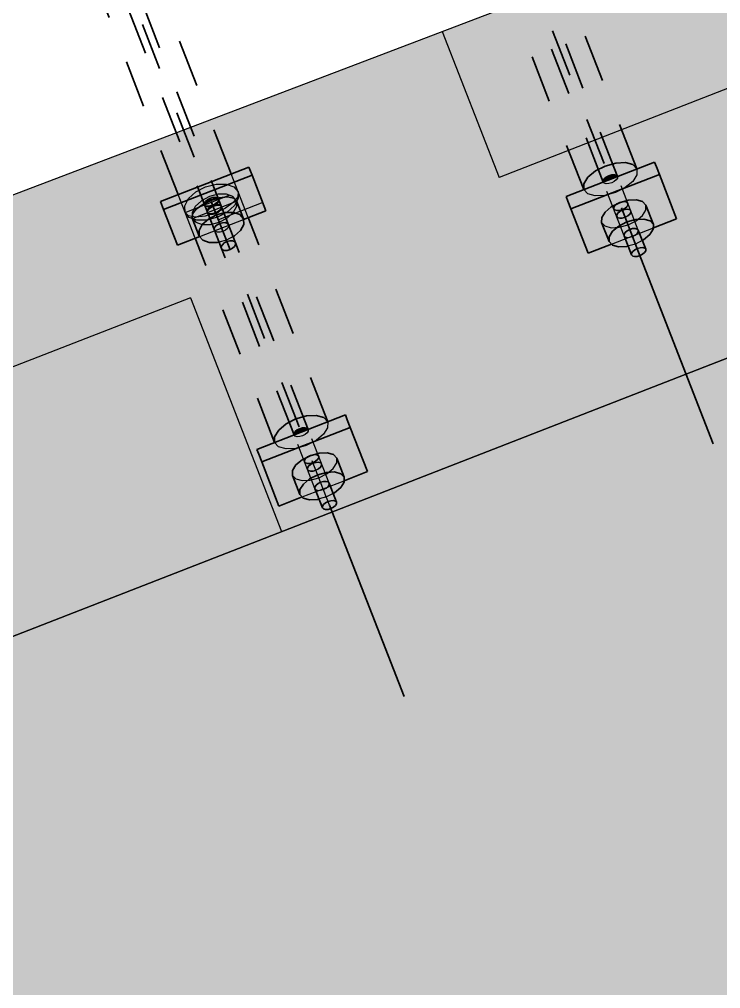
# Model space of a CAD drawing. Header units: metres. Extents: x 2688466 to 2688595, y 1221626 to 1221756.
# Drawn here: x 2688550.056 to 2688551.533, y 1221697.245 to 1221699.286 of the extents above; entities that cross this region are included whole.
import ezdxf

# ---------------------------------------------------------------- set-up
doc = ezdxf.new("R2010")
doc.units = ezdxf.units.M
doc.linetypes.add('AUSGEZOGEN', pattern=[0])
doc.linetypes.add('VERDECKT2_S2', pattern=[0.15, 0.1, -0.05])
for name, color, linetype, lineweight in [('Beton Ansicht', 7, 'AUSGEZOGEN', 35), ('Schnittbeschriftung', 7, 'AUSGEZOGEN', 50), ('Standard', 7, 'AUSGEZOGEN', 13)]:
    doc.layers.add(name, color=color, linetype=linetype, lineweight=lineweight)

msp = doc.modelspace()

# ---------------------------------------------------------------- hatches: boundary and pattern name
at = {"layer": 'Beton Ansicht', "linetype": 'AUSGEZOGEN', "lineweight": 13, "transparency": 33554687}
for color, points in [(6, [(2688551.3981, 1221698.9755), (2688551.3942, 1221698.9854), (2688551.2078, 1221698.9128), (2688551.2117, 1221698.9029)]), (6, [(2688550.3534, 1221698.9022), (2688550.3601, 1221698.8851), (2688550.5464, 1221698.9577), (2688550.5398, 1221698.9748)]), (6, [(2688550.3601, 1221698.8851), (2688550.3892, 1221698.8102), (2688550.4362, 1221698.8285), (2688550.4354, 1221698.8295), (2688550.4207, 1221698.8673), (2688550.4214, 1221698.876), (2688550.4291, 1221698.8861), (2688550.4426, 1221698.8962), (2688550.4598, 1221698.9046), (2688550.4782, 1221698.9101), (2688550.4949, 1221698.9118), (2688550.5075, 1221698.9095), (2688550.5138, 1221698.9036), (2688550.5286, 1221698.8658), (2688550.5286, 1221698.8645), (2688550.5756, 1221698.8828), (2688550.5464, 1221698.9577)]), (6, [(2688551.2117, 1221698.9029), (2688551.218, 1221698.8867), (2688551.4043, 1221698.9593), (2688551.3981, 1221698.9755)]), (6, [(2688551.218, 1221698.8867), (2688551.2543, 1221698.7936), (2688551.3033, 1221698.8127), (2688551.2984, 1221698.818), (2688551.2827, 1221698.8583), (2688551.2828, 1221698.8686), (2688551.2899, 1221698.8801), (2688551.3031, 1221698.891), (2688551.3202, 1221698.8997), (2688551.3387, 1221698.9049), (2688551.3558, 1221698.9057), (2688551.3689, 1221698.9021), (2688551.3759, 1221698.8946), (2688551.3916, 1221698.8542), (2688551.3916, 1221698.847), (2688551.4406, 1221698.8661), (2688551.4043, 1221698.9593)]), (5, [(2688551.304, 1221698.9582), (2688551.2981, 1221698.9565), (2688551.301, 1221698.9491), (2688551.3067, 1221698.9513)]), (5, [(2688551.3095, 1221698.9585), (2688551.304, 1221698.9582), (2688551.3067, 1221698.9513), (2688551.3116, 1221698.9532)]), (5, [(2688551.3137, 1221698.9573), (2688551.3095, 1221698.9585), (2688551.3116, 1221698.9532), (2688551.3148, 1221698.9545)]), (5, [(2688551.2884, 1221698.9503), (2688551.2861, 1221698.9466), (2688551.2872, 1221698.9437), (2688551.2905, 1221698.945)]), (5, [(2688551.2861, 1221698.9466), (2688551.2861, 1221698.9433), (2688551.2872, 1221698.9437)]), (5, [(2688551.2926, 1221698.9538), (2688551.2884, 1221698.9503), (2688551.2905, 1221698.945), (2688551.2953, 1221698.9469)]), (5, [(2688551.2981, 1221698.9565), (2688551.2926, 1221698.9538), (2688551.2953, 1221698.9469), (2688551.301, 1221698.9491)]), (5, [(2688551.3159, 1221698.9549), (2688551.3137, 1221698.9573), (2688551.3148, 1221698.9545)]), (5, [(2688550.4546, 1221698.8654), (2688550.4716, 1221698.8743), (2688550.4598, 1221698.9046), (2688550.4426, 1221698.8962)]), (5, [(2688550.4716, 1221698.8743), (2688550.4902, 1221698.8792), (2688550.4782, 1221698.9101), (2688550.4598, 1221698.9046)]), (5, [(2688550.4902, 1221698.8792), (2688550.5076, 1221698.8793), (2688550.4949, 1221698.9118), (2688550.4782, 1221698.9101)]), (5, [(2688550.5076, 1221698.8793), (2688550.5211, 1221698.8746), (2688550.5075, 1221698.9095), (2688550.4949, 1221698.9118)]), (5, [(2688550.5211, 1221698.8746), (2688550.5286, 1221698.8658), (2688550.5138, 1221698.9036), (2688550.5075, 1221698.9095)]), (5, [(2688551.3188, 1221698.8507), (2688551.3359, 1221698.8594), (2688551.3202, 1221698.8997), (2688551.3031, 1221698.891)]), (5, [(2688551.3359, 1221698.8594), (2688551.3545, 1221698.8646), (2688551.3387, 1221698.9049), (2688551.3202, 1221698.8997)]), (5, [(2688551.3545, 1221698.8646), (2688551.3715, 1221698.8654), (2688551.3558, 1221698.9057), (2688551.3387, 1221698.9049)]), (5, [(2688551.3715, 1221698.8654), (2688551.3846, 1221698.8618), (2688551.3689, 1221698.9021), (2688551.3558, 1221698.9057)]), (5, [(2688551.3846, 1221698.8618), (2688551.3916, 1221698.8542), (2688551.3759, 1221698.8946), (2688551.3689, 1221698.9021)]), (5, [(2688550.4354, 1221698.8295), (2688550.435, 1221698.8411), (2688550.4214, 1221698.876), (2688550.4207, 1221698.8673)]), (5, [(2688550.435, 1221698.8411), (2688550.4417, 1221698.8537), (2688550.4291, 1221698.8861), (2688550.4214, 1221698.876)]), (5, [(2688550.4417, 1221698.8537), (2688550.4546, 1221698.8654), (2688550.4426, 1221698.8962), (2688550.4291, 1221698.8861)]), (5, [(2688550.5094, 1221698.8299), (2688550.5223, 1221698.8415), (2688550.529, 1221698.8541), (2688550.5286, 1221698.8658), (2688550.5211, 1221698.8746), (2688550.5076, 1221698.8793), (2688550.4902, 1221698.8792), (2688550.4716, 1221698.8743), (2688550.4546, 1221698.8654), (2688550.4417, 1221698.8537), (2688550.435, 1221698.8411), (2688550.4354, 1221698.8295), (2688550.4429, 1221698.8206), (2688550.4564, 1221698.8159), (2688550.4738, 1221698.816), (2688550.4768, 1221698.8168), (2688550.4671, 1221698.8418), (2688550.467, 1221698.8455), (2688550.4691, 1221698.8496), (2688550.4732, 1221698.8533), (2688550.4787, 1221698.8562), (2688550.4846, 1221698.8577), (2688550.4902, 1221698.8578), (2688550.4945, 1221698.8562), (2688550.4969, 1221698.8534), (2688550.5067, 1221698.8284)]), (5, [(2688551.2985, 1221698.8282), (2688551.3057, 1221698.8397), (2688551.2899, 1221698.8801), (2688551.2828, 1221698.8686)]), (5, [(2688551.3057, 1221698.8397), (2688551.3188, 1221698.8507), (2688551.3031, 1221698.891), (2688551.2899, 1221698.8801)]), (5, [(2688550.4881, 1221698.8151), (2688550.4935, 1221698.818), (2688550.4787, 1221698.8562), (2688550.4732, 1221698.8533)]), (5, [(2688550.4935, 1221698.818), (2688550.4995, 1221698.8196), (2688550.4846, 1221698.8577), (2688550.4787, 1221698.8562)]), (5, [(2688550.4995, 1221698.8196), (2688550.5051, 1221698.8196), (2688550.4902, 1221698.8578), (2688550.4846, 1221698.8577)]), (5, [(2688550.5051, 1221698.8196), (2688550.5094, 1221698.8181), (2688550.4945, 1221698.8562), (2688550.4902, 1221698.8578)]), (5, [(2688550.5094, 1221698.8181), (2688550.5118, 1221698.8153), (2688550.4969, 1221698.8534), (2688550.4945, 1221698.8562)]), (5, [(2688551.2984, 1221698.818), (2688551.2985, 1221698.8282), (2688551.2828, 1221698.8686), (2688551.2827, 1221698.8583)]), (5, [(2688551.3712, 1221698.8215), (2688551.3844, 1221698.8325), (2688551.3915, 1221698.8439), (2688551.3916, 1221698.8542), (2688551.3846, 1221698.8618), (2688551.3715, 1221698.8654), (2688551.3545, 1221698.8646), (2688551.3359, 1221698.8594), (2688551.3188, 1221698.8507), (2688551.3057, 1221698.8397), (2688551.2985, 1221698.8282), (2688551.2984, 1221698.818), (2688551.3054, 1221698.8104), (2688551.3185, 1221698.8068), (2688551.3356, 1221698.8076), (2688551.3386, 1221698.8085), (2688551.3301, 1221698.8303), (2688551.3301, 1221698.8336), (2688551.3324, 1221698.8373), (2688551.3366, 1221698.8408), (2688551.3421, 1221698.8436), (2688551.348, 1221698.8452), (2688551.3535, 1221698.8455), (2688551.3577, 1221698.8443), (2688551.3599, 1221698.8419), (2688551.3684, 1221698.8201)]), (5, [(2688550.4818, 1221698.8074), (2688550.484, 1221698.8114), (2688550.4691, 1221698.8496), (2688550.467, 1221698.8455)]), (5, [(2688550.482, 1221698.8036), (2688550.4818, 1221698.8074), (2688550.467, 1221698.8455), (2688550.4671, 1221698.8418)]), (5, [(2688550.484, 1221698.8114), (2688550.4881, 1221698.8151), (2688550.4732, 1221698.8533), (2688550.4691, 1221698.8496)]), (5, [(2688551.3458, 1221698.7932), (2688551.3481, 1221698.7969), (2688551.3324, 1221698.8373), (2688551.3301, 1221698.8336)]), (5, [(2688551.3481, 1221698.7969), (2688551.3523, 1221698.8004), (2688551.3366, 1221698.8408), (2688551.3324, 1221698.8373)]), (5, [(2688551.3523, 1221698.8004), (2688551.3578, 1221698.8032), (2688551.3421, 1221698.8436), (2688551.3366, 1221698.8408)]), (5, [(2688551.3578, 1221698.8032), (2688551.3638, 1221698.8049), (2688551.348, 1221698.8452), (2688551.3421, 1221698.8436)]), (5, [(2688551.3638, 1221698.8049), (2688551.3692, 1221698.8051), (2688551.3535, 1221698.8455), (2688551.348, 1221698.8452)]), (5, [(2688551.3692, 1221698.8051), (2688551.3734, 1221698.804), (2688551.3577, 1221698.8443), (2688551.3535, 1221698.8455)]), (5, [(2688551.3734, 1221698.804), (2688551.3756, 1221698.8016), (2688551.3599, 1221698.8419), (2688551.3577, 1221698.8443)]), (5, [(2688550.5098, 1221698.8075), (2688550.5119, 1221698.8115), (2688550.5118, 1221698.8153), (2688550.5094, 1221698.8181), (2688550.5051, 1221698.8196), (2688550.4995, 1221698.8196), (2688550.4935, 1221698.818), (2688550.4881, 1221698.8151), (2688550.484, 1221698.8114), (2688550.4818, 1221698.8074), (2688550.482, 1221698.8036), (2688550.4844, 1221698.8008), (2688550.4887, 1221698.7993), (2688550.4942, 1221698.7993), (2688550.5002, 1221698.8009), (2688550.5056, 1221698.8038)]), (5, [(2688551.3458, 1221698.7899), (2688551.3458, 1221698.7932), (2688551.3301, 1221698.8336), (2688551.3301, 1221698.8303)]), (5, [(2688551.3733, 1221698.7946), (2688551.3756, 1221698.7983), (2688551.3756, 1221698.8016), (2688551.3734, 1221698.804), (2688551.3692, 1221698.8051), (2688551.3638, 1221698.8049), (2688551.3578, 1221698.8032), (2688551.3523, 1221698.8004), (2688551.3481, 1221698.7969), (2688551.3458, 1221698.7932), (2688551.3458, 1221698.7899), (2688551.3481, 1221698.7875), (2688551.3522, 1221698.7864), (2688551.3577, 1221698.7866), (2688551.3636, 1221698.7883), (2688551.3691, 1221698.7911)]), (6, [(2688550.7469, 1221698.4429), (2688550.7431, 1221698.4528), (2688550.5567, 1221698.3802), (2688550.5606, 1221698.3703)]), (6, [(2688550.5606, 1221698.3703), (2688550.5669, 1221698.3541), (2688550.7532, 1221698.4267), (2688550.7469, 1221698.4429)]), (6, [(2688550.5669, 1221698.3541), (2688550.6032, 1221698.261), (2688550.6522, 1221698.2801), (2688550.6473, 1221698.2854), (2688550.6316, 1221698.3257), (2688550.6317, 1221698.336), (2688550.6388, 1221698.3475), (2688550.652, 1221698.3584), (2688550.6691, 1221698.3671), (2688550.6876, 1221698.3723), (2688550.7047, 1221698.3731), (2688550.7178, 1221698.3695), (2688550.7248, 1221698.362), (2688550.7405, 1221698.3216), (2688550.7404, 1221698.3144), (2688550.7895, 1221698.3335), (2688550.7532, 1221698.4267)]), (5, [(2688550.6373, 1221698.4177), (2688550.635, 1221698.414), (2688550.6361, 1221698.4111), (2688550.6394, 1221698.4124)]), (5, [(2688550.635, 1221698.414), (2688550.635, 1221698.4107), (2688550.6361, 1221698.4111)]), (5, [(2688550.6415, 1221698.4212), (2688550.6373, 1221698.4177), (2688550.6394, 1221698.4124), (2688550.6442, 1221698.4143)]), (5, [(2688550.647, 1221698.4239), (2688550.6415, 1221698.4212), (2688550.6442, 1221698.4143), (2688550.6499, 1221698.4165)]), (5, [(2688550.6529, 1221698.4256), (2688550.647, 1221698.4239), (2688550.6499, 1221698.4165), (2688550.6556, 1221698.4187)]), (5, [(2688550.6584, 1221698.4259), (2688550.6529, 1221698.4256), (2688550.6556, 1221698.4187), (2688550.6604, 1221698.4206)]), (5, [(2688550.6626, 1221698.4247), (2688550.6584, 1221698.4259), (2688550.6604, 1221698.4206), (2688550.6637, 1221698.4219)]), (5, [(2688550.6648, 1221698.4223), (2688550.6626, 1221698.4247), (2688550.6637, 1221698.4219)]), (5, [(2688550.6677, 1221698.3181), (2688550.6848, 1221698.3268), (2688550.6691, 1221698.3671), (2688550.652, 1221698.3584)]), (5, [(2688550.6848, 1221698.3268), (2688550.7034, 1221698.332), (2688550.6876, 1221698.3723), (2688550.6691, 1221698.3671)]), (5, [(2688550.7034, 1221698.332), (2688550.7204, 1221698.3328), (2688550.7047, 1221698.3731), (2688550.6876, 1221698.3723)]), (5, [(2688550.7204, 1221698.3328), (2688550.7335, 1221698.3292), (2688550.7178, 1221698.3695), (2688550.7047, 1221698.3731)]), (5, [(2688550.7335, 1221698.3292), (2688550.7405, 1221698.3216), (2688550.7248, 1221698.362), (2688550.7178, 1221698.3695)]), (5, [(2688550.6474, 1221698.2956), (2688550.6546, 1221698.3071), (2688550.6388, 1221698.3475), (2688550.6317, 1221698.336)]), (5, [(2688550.6546, 1221698.3071), (2688550.6677, 1221698.3181), (2688550.652, 1221698.3584), (2688550.6388, 1221698.3475)]), (5, [(2688550.6473, 1221698.2854), (2688550.6474, 1221698.2956), (2688550.6317, 1221698.336), (2688550.6316, 1221698.3257)]), (5, [(2688550.7201, 1221698.2889), (2688550.7333, 1221698.2999), (2688550.7404, 1221698.3113), (2688550.7405, 1221698.3216), (2688550.7335, 1221698.3292), (2688550.7204, 1221698.3328), (2688550.7034, 1221698.332), (2688550.6848, 1221698.3268), (2688550.6677, 1221698.3181), (2688550.6546, 1221698.3071), (2688550.6474, 1221698.2956), (2688550.6473, 1221698.2854), (2688550.6543, 1221698.2778), (2688550.6674, 1221698.2742), (2688550.6845, 1221698.275), (2688550.6875, 1221698.2759), (2688550.679, 1221698.2977), (2688550.679, 1221698.301), (2688550.6813, 1221698.3047), (2688550.6855, 1221698.3082), (2688550.691, 1221698.311), (2688550.6969, 1221698.3126), (2688550.7024, 1221698.3129), (2688550.7066, 1221698.3117), (2688550.7088, 1221698.3093), (2688550.7173, 1221698.2875)]), (5, [(2688550.6947, 1221698.2606), (2688550.697, 1221698.2643), (2688550.6813, 1221698.3047), (2688550.679, 1221698.301)]), (5, [(2688550.697, 1221698.2643), (2688550.7012, 1221698.2678), (2688550.6855, 1221698.3082), (2688550.6813, 1221698.3047)]), (5, [(2688550.7012, 1221698.2678), (2688550.7067, 1221698.2706), (2688550.691, 1221698.311), (2688550.6855, 1221698.3082)]), (5, [(2688550.7067, 1221698.2706), (2688550.7126, 1221698.2723), (2688550.6969, 1221698.3126), (2688550.691, 1221698.311)]), (5, [(2688550.7126, 1221698.2723), (2688550.7181, 1221698.2725), (2688550.7024, 1221698.3129), (2688550.6969, 1221698.3126)]), (5, [(2688550.7181, 1221698.2725), (2688550.7223, 1221698.2714), (2688550.7066, 1221698.3117), (2688550.7024, 1221698.3129)]), (5, [(2688550.7223, 1221698.2714), (2688550.7245, 1221698.269), (2688550.7088, 1221698.3093), (2688550.7066, 1221698.3117)]), (5, [(2688550.6947, 1221698.2573), (2688550.6947, 1221698.2606), (2688550.679, 1221698.301), (2688550.679, 1221698.2977)]), (5, [(2688550.7222, 1221698.262), (2688550.7245, 1221698.2657), (2688550.7245, 1221698.269), (2688550.7223, 1221698.2714), (2688550.7181, 1221698.2725), (2688550.7126, 1221698.2723), (2688550.7067, 1221698.2706), (2688550.7012, 1221698.2678), (2688550.697, 1221698.2643), (2688550.6947, 1221698.2606), (2688550.6947, 1221698.2573), (2688550.697, 1221698.2549), (2688550.7011, 1221698.2538), (2688550.7066, 1221698.254), (2688550.7125, 1221698.2557), (2688550.718, 1221698.2585)])]:
    msp.add_hatch(color=color, dxfattribs=at).paths.add_polyline_path(points)
at = {"layer": 'Standard', "linetype": 'AUSGEZOGEN', "lineweight": 13, "transparency": 33554559}
h = msp.add_hatch(color=7, dxfattribs=at)
h.set_gradient(color1=(140, 255, 140), color2=(140, 255, 140), one_color=1)
h.paths.add_polyline_path([(2688556.6801, 1221701.5129), (2688556.0548, 1221701.2597), (2688551.9919, 1221699.6639), (2688551.4983, 1221699.4705), (2688548.6365, 1221698.3814), (2688546.3199, 1221697.5047), (2688546.049, 1221697.4036), (2688543.6358, 1221696.4948), (2688543.975, 1221695.6237), (2688560.9653, 1221702.2407), (2688560.639, 1221703.0785)], flags=0)
at = {"layer": 'Standard', "linetype": 'AUSGEZOGEN', "lineweight": 25, "transparency": 33554687}
h = msp.add_hatch(dxfattribs=at)
h.set_pattern_fill('MUSTER', scale=0.6975, angle=201.28, style=0, pattern_type=2)
h.set_pattern_definition([(201.28, (2688527.2504, 1221729.3488), (-0.396802, -0.903084), [0.6975, -0.6975]), (291.28, (2688527.2504, 1221729.3488), (0.903084, -0.396802), [0.6975, -0.6975])])
h.paths.add_polyline_path([(2688556.0548, 1221701.2597), (2688551.9919, 1221699.6639), (2688551.4983, 1221699.4705), (2688548.6365, 1221698.3814), (2688546.3199, 1221697.5047), (2688546.049, 1221697.4036), (2688543.6358, 1221696.4948), (2688543.975, 1221695.6237), (2688560.9653, 1221702.2407), (2688560.639, 1221703.0785), (2688556.6801, 1221701.5129)], flags=0)
at = {"layer": 'Standard', "linetype": 'AUSGEZOGEN', "lineweight": 13, "transparency": 33554559}
h = msp.add_hatch(color=7, dxfattribs=at)
h.set_gradient(color1=(199, 199, 199), color2=(199, 199, 199), one_color=1)
h.paths.add_polyline_path([(2688555.2868, 1221693.8585), (2688555.5198, 1221693.9492), (2688554.4129, 1221696.7913), (2688561.9452, 1221699.7248), (2688560.9653, 1221702.2407), (2688546.1183, 1221696.4584), (2688547.4735, 1221692.9785), (2688548.6987, 1221693.1392), (2688548.7606, 1221692.9802), (2688554.7243, 1221695.3028)], flags=0)

# ---------------------------------------------------------------- linework, layer by layer
at = {"layer": 'Beton Ansicht', "linetype": 'VERDECKT2_S2', "lineweight": 35, "transparency": 33554687}
for p, q in [((2688551.3607, 1221698.7957), (2688549.4044, 1221703.819)), ((2688551.3159, 1221698.9549), (2688549.4302, 1221703.7968)), ((2688551.3569, 1221698.9709), (2688549.4712, 1221703.8128)), ((2688551.2861, 1221698.9433), (2688549.4004, 1221703.7852)), ((2688551.2451, 1221698.9273), (2688549.3594, 1221703.7692)), ((2688550.4969, 1221698.8094), (2688548.6651, 1221703.513)), ((2688550.5025, 1221698.9603), (2688548.7335, 1221703.5027)), ((2688550.4671, 1221698.8418), (2688548.6626, 1221703.4751)), ((2688550.4969, 1221698.8534), (2688548.6925, 1221703.4867)), ((2688550.3907, 1221698.9167), (2688548.6216, 1221703.4591)), ((2688550.7058, 1221698.4383), (2688550.5383, 1221698.8683)), ((2688550.594, 1221698.3947), (2688550.4265, 1221698.8248)), ((2688550.6648, 1221698.4223), (2688550.5118, 1221698.8153)), ((2688550.635, 1221698.4107), (2688550.482, 1221698.8036)), ((2688550.6455, 1221698.4278), (2688550.4969, 1221698.8094))]:
    msp.add_line(p, q, dxfattribs=at)
at = {"layer": 'Beton Ansicht', "linetype": 'AUSGEZOGEN', "lineweight": 35, "transparency": 33554687}
for p, q in [((2688551.2078, 1221698.9128), (2688551.3942, 1221698.9854)), ((2688551.2901, 1221698.977), (2688551.3123, 1221698.9833)), ((2688551.3123, 1221698.9833), (2688551.3328, 1221698.9843)), ((2688551.3328, 1221698.9843), (2688551.3485, 1221698.9799)), ((2688551.3485, 1221698.9799), (2688551.3569, 1221698.9709)), ((2688551.3981, 1221698.9755), (2688551.3942, 1221698.9854)), ((2688550.3534, 1221698.9022), (2688550.5398, 1221698.9748)), ((2688550.5464, 1221698.9577), (2688550.3601, 1221698.8851)), ((2688550.5398, 1221698.9748), (2688550.5464, 1221698.9577)), ((2688550.5756, 1221698.8828), (2688550.5464, 1221698.9577)), ((2688551.4043, 1221698.9593), (2688551.218, 1221698.8867)), ((2688551.2538, 1221698.9535), (2688551.2696, 1221698.9666)), ((2688551.2696, 1221698.9666), (2688551.2901, 1221698.977)), ((2688551.2981, 1221698.9565), (2688551.304, 1221698.9582)), ((2688551.304, 1221698.9582), (2688551.3095, 1221698.9585)), ((2688551.3095, 1221698.9585), (2688551.3137, 1221698.9573)), ((2688551.3981, 1221698.9755), (2688551.4043, 1221698.9593)), ((2688551.4406, 1221698.8661), (2688551.4043, 1221698.9593)), ((2688551.2451, 1221698.9273), (2688551.2452, 1221698.9397)), ((2688551.2452, 1221698.9397), (2688551.2538, 1221698.9535)), ((2688551.2861, 1221698.9466), (2688551.2884, 1221698.9503)), ((2688551.2861, 1221698.9433), (2688551.2861, 1221698.9466)), ((2688551.2884, 1221698.9503), (2688551.2926, 1221698.9538)), ((2688551.2926, 1221698.9538), (2688551.2981, 1221698.9565)), ((2688551.3137, 1221698.9573), (2688551.3159, 1221698.9549)), ((2688550.3534, 1221698.9022), (2688550.3601, 1221698.8851)), ((2688550.4598, 1221698.9046), (2688550.4426, 1221698.8962)), ((2688550.4782, 1221698.9101), (2688550.4598, 1221698.9046)), ((2688550.4949, 1221698.9118), (2688550.4782, 1221698.9101)), ((2688550.5075, 1221698.9095), (2688550.4949, 1221698.9118)), ((2688550.5138, 1221698.9036), (2688550.5075, 1221698.9095)), ((2688550.5138, 1221698.9036), (2688550.5286, 1221698.8658)), ((2688551.2078, 1221698.9128), (2688551.2117, 1221698.9029)), ((2688551.2117, 1221698.9029), (2688551.218, 1221698.8867)), ((2688551.3202, 1221698.8997), (2688551.3031, 1221698.891)), ((2688551.3387, 1221698.9049), (2688551.3202, 1221698.8997)), ((2688551.3558, 1221698.9057), (2688551.3387, 1221698.9049)), ((2688551.3689, 1221698.9021), (2688551.3558, 1221698.9057)), ((2688551.3759, 1221698.8946), (2688551.3689, 1221698.9021)), ((2688550.3601, 1221698.8851), (2688550.3892, 1221698.8102)), ((2688550.4214, 1221698.876), (2688550.4207, 1221698.8673)), ((2688550.4291, 1221698.8861), (2688550.4214, 1221698.876)), ((2688550.4426, 1221698.8962), (2688550.4291, 1221698.8861)), ((2688550.4716, 1221698.8743), (2688550.4902, 1221698.8792)), ((2688550.4902, 1221698.8792), (2688550.5076, 1221698.8793)), ((2688550.5076, 1221698.8793), (2688550.5211, 1221698.8746)), ((2688550.5286, 1221698.8645), (2688550.5756, 1221698.8828)), ((2688551.218, 1221698.8867), (2688551.2543, 1221698.7936)), ((2688551.2899, 1221698.8801), (2688551.2828, 1221698.8686)), ((2688551.3031, 1221698.891), (2688551.2899, 1221698.8801)), ((2688551.3759, 1221698.8946), (2688551.3916, 1221698.8542)), ((2688550.4207, 1221698.8673), (2688550.4354, 1221698.8295)), ((2688550.4417, 1221698.8537), (2688550.4546, 1221698.8654)), ((2688550.4546, 1221698.8654), (2688550.4716, 1221698.8743)), ((2688550.4732, 1221698.8533), (2688550.4787, 1221698.8562)), ((2688550.4787, 1221698.8562), (2688550.4846, 1221698.8577)), ((2688550.4846, 1221698.8577), (2688550.4902, 1221698.8578)), ((2688550.4902, 1221698.8578), (2688550.4945, 1221698.8562)), ((2688550.4945, 1221698.8562), (2688550.4969, 1221698.8534)), ((2688550.5211, 1221698.8746), (2688550.5286, 1221698.8658)), ((2688550.5286, 1221698.8658), (2688550.529, 1221698.8541)), ((2688551.2828, 1221698.8686), (2688551.2827, 1221698.8583)), ((2688551.2827, 1221698.8583), (2688551.2984, 1221698.818)), ((2688551.3188, 1221698.8507), (2688551.3359, 1221698.8594)), ((2688551.3359, 1221698.8594), (2688551.3545, 1221698.8646)), ((2688551.3545, 1221698.8646), (2688551.3715, 1221698.8654)), ((2688551.3715, 1221698.8654), (2688551.3846, 1221698.8618)), ((2688551.3846, 1221698.8618), (2688551.3916, 1221698.8542)), ((2688551.3916, 1221698.847), (2688551.4406, 1221698.8661)), ((2688550.435, 1221698.8411), (2688550.4417, 1221698.8537)), ((2688550.4354, 1221698.8295), (2688550.435, 1221698.8411)), ((2688550.467, 1221698.8455), (2688550.4691, 1221698.8496)), ((2688550.4671, 1221698.8418), (2688550.467, 1221698.8455)), ((2688550.482, 1221698.8036), (2688550.4671, 1221698.8418)), ((2688550.4691, 1221698.8496), (2688550.4732, 1221698.8533)), ((2688550.5118, 1221698.8153), (2688550.4969, 1221698.8534)), ((2688550.5223, 1221698.8415), (2688550.5094, 1221698.8299)), ((2688550.529, 1221698.8541), (2688550.5223, 1221698.8415)), ((2688551.2985, 1221698.8282), (2688551.3057, 1221698.8397)), ((2688551.3057, 1221698.8397), (2688551.3188, 1221698.8507)), ((2688551.3324, 1221698.8373), (2688551.3301, 1221698.8336)), ((2688551.3366, 1221698.8408), (2688551.3324, 1221698.8373)), ((2688551.3421, 1221698.8436), (2688551.3366, 1221698.8408)), ((2688551.348, 1221698.8452), (2688551.3421, 1221698.8436)), ((2688551.3535, 1221698.8455), (2688551.348, 1221698.8452)), ((2688551.3577, 1221698.8443), (2688551.3535, 1221698.8455)), ((2688551.3599, 1221698.8419), (2688551.3577, 1221698.8443)), ((2688551.3756, 1221698.8016), (2688551.3599, 1221698.8419)), ((2688551.3915, 1221698.8439), (2688551.3844, 1221698.8325)), ((2688551.3916, 1221698.8542), (2688551.3915, 1221698.8439)), ((2688550.3892, 1221698.8102), (2688550.4362, 1221698.8285)), ((2688550.4429, 1221698.8206), (2688550.4354, 1221698.8295)), ((2688550.4564, 1221698.8159), (2688550.4429, 1221698.8206)), ((2688550.4738, 1221698.816), (2688550.4564, 1221698.8159)), ((2688550.4768, 1221698.8168), (2688550.4738, 1221698.816)), ((2688550.484, 1221698.8114), (2688550.4881, 1221698.8151)), ((2688550.4881, 1221698.8151), (2688550.4935, 1221698.818)), ((2688550.4935, 1221698.818), (2688550.4995, 1221698.8196)), ((2688550.4995, 1221698.8196), (2688550.5051, 1221698.8196)), ((2688550.5051, 1221698.8196), (2688550.5094, 1221698.8181)), ((2688550.5094, 1221698.8299), (2688550.5067, 1221698.8284)), ((2688550.5094, 1221698.8181), (2688550.5118, 1221698.8153)), ((2688550.5118, 1221698.8153), (2688550.5119, 1221698.8115)), ((2688551.2984, 1221698.818), (2688551.2985, 1221698.8282)), ((2688551.3054, 1221698.8104), (2688551.2984, 1221698.818)), ((2688551.3301, 1221698.8336), (2688551.3301, 1221698.8303)), ((2688551.3458, 1221698.7899), (2688551.3301, 1221698.8303)), ((2688551.3712, 1221698.8215), (2688551.3684, 1221698.8201)), ((2688551.3844, 1221698.8325), (2688551.3712, 1221698.8215)), ((2688550.4818, 1221698.8074), (2688550.484, 1221698.8114)), ((2688550.482, 1221698.8036), (2688550.4818, 1221698.8074)), ((2688550.4844, 1221698.8008), (2688550.482, 1221698.8036)), ((2688550.4887, 1221698.7993), (2688550.4844, 1221698.8008)), ((2688550.4942, 1221698.7993), (2688550.4887, 1221698.7993)), ((2688550.5002, 1221698.8009), (2688550.4942, 1221698.7993)), ((2688550.5056, 1221698.8038), (2688550.5002, 1221698.8009)), ((2688550.5098, 1221698.8075), (2688550.5056, 1221698.8038)), ((2688550.5119, 1221698.8115), (2688550.5098, 1221698.8075)), ((2688551.2543, 1221698.7936), (2688551.3033, 1221698.8127)), ((2688551.3185, 1221698.8068), (2688551.3054, 1221698.8104)), ((2688551.3356, 1221698.8076), (2688551.3185, 1221698.8068)), ((2688551.3386, 1221698.8085), (2688551.3356, 1221698.8076)), ((2688551.3458, 1221698.7932), (2688551.3481, 1221698.7969)), ((2688551.3481, 1221698.7969), (2688551.3523, 1221698.8004)), ((2688551.3523, 1221698.8004), (2688551.3578, 1221698.8032)), ((2688551.3578, 1221698.8032), (2688551.3638, 1221698.8049)), ((2688551.5179, 1221698.3923), (2688551.3607, 1221698.7957)), ((2688551.3638, 1221698.8049), (2688551.3692, 1221698.8051)), ((2688551.3733, 1221698.7946), (2688551.3691, 1221698.7911)), ((2688551.3692, 1221698.8051), (2688551.3734, 1221698.804)), ((2688551.3756, 1221698.7983), (2688551.3733, 1221698.7946)), ((2688551.3734, 1221698.804), (2688551.3756, 1221698.8016)), ((2688551.3756, 1221698.8016), (2688551.3756, 1221698.7983)), ((2688551.3458, 1221698.7899), (2688551.3458, 1221698.7932)), ((2688551.3481, 1221698.7875), (2688551.3458, 1221698.7899)), ((2688551.3522, 1221698.7864), (2688551.3481, 1221698.7875)), ((2688551.3577, 1221698.7866), (2688551.3522, 1221698.7864)), ((2688551.3636, 1221698.7883), (2688551.3577, 1221698.7866)), ((2688551.3691, 1221698.7911), (2688551.3636, 1221698.7883)), ((2688550.5567, 1221698.3802), (2688550.7431, 1221698.4528)), ((2688550.639, 1221698.4444), (2688550.6612, 1221698.4507)), ((2688550.6612, 1221698.4507), (2688550.6817, 1221698.4517)), ((2688550.6817, 1221698.4517), (2688550.6974, 1221698.4473)), ((2688550.6974, 1221698.4473), (2688550.7058, 1221698.4383)), ((2688550.7469, 1221698.4429), (2688550.7431, 1221698.4528)), ((2688550.6027, 1221698.4209), (2688550.6185, 1221698.434)), ((2688550.6185, 1221698.434), (2688550.639, 1221698.4444)), ((2688550.7469, 1221698.4429), (2688550.7532, 1221698.4267)), ((2688550.7532, 1221698.4267), (2688550.5669, 1221698.3541)), ((2688550.594, 1221698.3947), (2688550.5941, 1221698.4071)), ((2688550.5941, 1221698.4071), (2688550.6027, 1221698.4209)), ((2688550.635, 1221698.414), (2688550.6373, 1221698.4177)), ((2688550.635, 1221698.4107), (2688550.635, 1221698.414)), ((2688550.6373, 1221698.4177), (2688550.6415, 1221698.4212)), ((2688550.6415, 1221698.4212), (2688550.647, 1221698.4239)), ((2688550.647, 1221698.4239), (2688550.6529, 1221698.4256)), ((2688550.6529, 1221698.4256), (2688550.6584, 1221698.4259)), ((2688550.6584, 1221698.4259), (2688550.6626, 1221698.4247)), ((2688550.6626, 1221698.4247), (2688550.6648, 1221698.4223)), ((2688550.7895, 1221698.3335), (2688550.7532, 1221698.4267)), ((2688550.5567, 1221698.3802), (2688550.5606, 1221698.3703)), ((2688550.5606, 1221698.3703), (2688550.5669, 1221698.3541)), ((2688550.6691, 1221698.3671), (2688550.652, 1221698.3584)), ((2688550.6876, 1221698.3723), (2688550.6691, 1221698.3671)), ((2688550.7047, 1221698.3731), (2688550.6876, 1221698.3723)), ((2688550.7178, 1221698.3695), (2688550.7047, 1221698.3731)), ((2688550.7248, 1221698.362), (2688550.7178, 1221698.3695)), ((2688550.5669, 1221698.3541), (2688550.6032, 1221698.261)), ((2688550.6388, 1221698.3475), (2688550.6317, 1221698.336)), ((2688550.652, 1221698.3584), (2688550.6388, 1221698.3475)), ((2688550.7248, 1221698.362), (2688550.7405, 1221698.3216)), ((2688550.6317, 1221698.336), (2688550.6316, 1221698.3257)), ((2688550.6316, 1221698.3257), (2688550.6473, 1221698.2854)), ((2688550.6677, 1221698.3181), (2688550.6848, 1221698.3268)), ((2688550.6848, 1221698.3268), (2688550.7034, 1221698.332)), ((2688550.7034, 1221698.332), (2688550.7204, 1221698.3328)), ((2688550.7204, 1221698.3328), (2688550.7335, 1221698.3292)), ((2688550.7335, 1221698.3292), (2688550.7405, 1221698.3216)), ((2688550.7404, 1221698.3144), (2688550.7895, 1221698.3335)), ((2688550.6474, 1221698.2956), (2688550.6546, 1221698.3071)), ((2688550.6546, 1221698.3071), (2688550.6677, 1221698.3181)), ((2688550.6813, 1221698.3047), (2688550.679, 1221698.301)), ((2688550.6855, 1221698.3082), (2688550.6813, 1221698.3047)), ((2688550.691, 1221698.311), (2688550.6855, 1221698.3082)), ((2688550.6969, 1221698.3126), (2688550.691, 1221698.311)), ((2688550.7024, 1221698.3129), (2688550.6969, 1221698.3126)), ((2688550.7066, 1221698.3117), (2688550.7024, 1221698.3129)), ((2688550.7088, 1221698.3093), (2688550.7066, 1221698.3117)), ((2688550.7245, 1221698.269), (2688550.7088, 1221698.3093)), ((2688550.7404, 1221698.3113), (2688550.7333, 1221698.2999)), ((2688550.7405, 1221698.3216), (2688550.7404, 1221698.3113)), ((2688550.6473, 1221698.2854), (2688550.6474, 1221698.2956)), ((2688550.6543, 1221698.2778), (2688550.6473, 1221698.2854)), ((2688550.679, 1221698.301), (2688550.679, 1221698.2977)), ((2688550.6947, 1221698.2573), (2688550.679, 1221698.2977)), ((2688550.7201, 1221698.2889), (2688550.7173, 1221698.2875)), ((2688550.7333, 1221698.2999), (2688550.7201, 1221698.2889)), ((2688550.6032, 1221698.261), (2688550.6522, 1221698.2801)), ((2688550.6674, 1221698.2742), (2688550.6543, 1221698.2778)), ((2688550.6845, 1221698.275), (2688550.6674, 1221698.2742)), ((2688550.6875, 1221698.2759), (2688550.6845, 1221698.275)), ((2688550.6947, 1221698.2606), (2688550.697, 1221698.2643)), ((2688550.697, 1221698.2643), (2688550.7012, 1221698.2678)), ((2688550.7012, 1221698.2678), (2688550.7067, 1221698.2706)), ((2688550.7067, 1221698.2706), (2688550.7126, 1221698.2723)), ((2688550.7126, 1221698.2723), (2688550.7181, 1221698.2725)), ((2688550.7181, 1221698.2725), (2688550.7223, 1221698.2714)), ((2688550.7245, 1221698.2657), (2688550.7222, 1221698.262)), ((2688550.7223, 1221698.2714), (2688550.7245, 1221698.269)), ((2688550.7245, 1221698.269), (2688550.7245, 1221698.2657)), ((2688550.6947, 1221698.2573), (2688550.6947, 1221698.2606)), ((2688550.697, 1221698.2549), (2688550.6947, 1221698.2573)), ((2688550.7011, 1221698.2538), (2688550.697, 1221698.2549)), ((2688550.7066, 1221698.254), (2688550.7011, 1221698.2538)), ((2688550.7125, 1221698.2557), (2688550.7066, 1221698.254)), ((2688550.8668, 1221697.8597), (2688550.7096, 1221698.2631)), ((2688550.718, 1221698.2585), (2688550.7125, 1221698.2557)), ((2688550.7222, 1221698.262), (2688550.718, 1221698.2585))]:
    msp.add_line(p, q, dxfattribs=at)
at = {"layer": 'Beton Ansicht', "linetype": 'VERDECKT2_S2', "lineweight": 25, "transparency": 33554687}
for p, q in [((2688550.5171, 1221698.9228), (2688550.5025, 1221698.9603)), ((2688551.3568, 1221698.9585), (2688551.3482, 1221698.9447)), ((2688551.3569, 1221698.9709), (2688551.3568, 1221698.9585)), ((2688550.4487, 1221698.9331), (2688550.4711, 1221698.939)), ((2688550.4711, 1221698.939), (2688550.4919, 1221698.9391)), ((2688550.4919, 1221698.9391), (2688550.5081, 1221698.9334)), ((2688551.2883, 1221698.9409), (2688551.2861, 1221698.9433)), ((2688551.3301, 1221698.8303), (2688551.2861, 1221698.9433)), ((2688551.2925, 1221698.9397), (2688551.2883, 1221698.9409)), ((2688551.298, 1221698.94), (2688551.2925, 1221698.9397)), ((2688551.3039, 1221698.9416), (2688551.298, 1221698.94)), ((2688551.3094, 1221698.9444), (2688551.3039, 1221698.9416)), ((2688551.3136, 1221698.9479), (2688551.3094, 1221698.9444)), ((2688551.3159, 1221698.9516), (2688551.3136, 1221698.9479)), ((2688551.3159, 1221698.9549), (2688551.3159, 1221698.9516)), ((2688551.3599, 1221698.8419), (2688551.3159, 1221698.9549)), ((2688551.3482, 1221698.9447), (2688551.3325, 1221698.9316)), ((2688550.4053, 1221698.8793), (2688550.3907, 1221698.9167)), ((2688550.4053, 1221698.8793), (2688550.5171, 1221698.9228)), ((2688550.4128, 1221698.9083), (2688550.4283, 1221698.9223)), ((2688550.4283, 1221698.9223), (2688550.4487, 1221698.9331)), ((2688550.4754, 1221698.9174), (2688550.4567, 1221698.9125)), ((2688550.4927, 1221698.9175), (2688550.4754, 1221698.9174)), ((2688550.5062, 1221698.9128), (2688550.4927, 1221698.9175)), ((2688550.5081, 1221698.9334), (2688550.5171, 1221698.9228)), ((2688550.5171, 1221698.9228), (2688550.5163, 1221698.9124)), ((2688550.5383, 1221698.8683), (2688550.5171, 1221698.9228)), ((2688550.5171, 1221698.9228), (2688550.5176, 1221698.9089)), ((2688551.2535, 1221698.9183), (2688551.2451, 1221698.9273)), ((2688551.2692, 1221698.9139), (2688551.2535, 1221698.9183)), ((2688551.3119, 1221698.9211), (2688551.2897, 1221698.9149)), ((2688551.3325, 1221698.9316), (2688551.3119, 1221698.9211)), ((2688550.569, 1221698.8999), (2688550.3826, 1221698.8273)), ((2688550.4048, 1221698.8932), (2688550.4128, 1221698.9083)), ((2688550.4213, 1221698.8667), (2688550.5138, 1221698.9027)), ((2688550.4397, 1221698.9035), (2688550.4268, 1221698.8918)), ((2688550.4567, 1221698.9125), (2688550.4397, 1221698.9035)), ((2688550.4461, 1221698.8989), (2688550.4483, 1221698.903)), ((2688550.4463, 1221698.8952), (2688550.4461, 1221698.8989)), ((2688550.4463, 1221698.8952), (2688550.4465, 1221698.898)), ((2688550.4465, 1221698.898), (2688550.449, 1221698.9013)), ((2688550.4483, 1221698.903), (2688550.4524, 1221698.9067)), ((2688550.449, 1221698.9013), (2688550.4533, 1221698.9045)), ((2688550.4524, 1221698.9067), (2688550.4579, 1221698.9096)), ((2688550.4533, 1221698.9045), (2688550.4588, 1221698.9072)), ((2688550.4579, 1221698.9096), (2688550.4638, 1221698.9112)), ((2688550.4588, 1221698.9072), (2688550.4647, 1221698.9089)), ((2688550.4691, 1221698.8976), (2688550.4636, 1221698.8949)), ((2688550.4638, 1221698.9112), (2688550.4694, 1221698.9112)), ((2688550.4647, 1221698.9089), (2688550.4701, 1221698.9095)), ((2688550.4734, 1221698.9008), (2688550.4691, 1221698.8976)), ((2688550.4694, 1221698.9112), (2688550.4737, 1221698.9097)), ((2688550.4741, 1221698.8991), (2688550.47, 1221698.8954)), ((2688550.4701, 1221698.9095), (2688550.4741, 1221698.9087)), ((2688550.4759, 1221698.9041), (2688550.4734, 1221698.9008)), ((2688550.4737, 1221698.9097), (2688550.4761, 1221698.9068)), ((2688550.4741, 1221698.9087), (2688550.4761, 1221698.9068)), ((2688550.4762, 1221698.9031), (2688550.4741, 1221698.8991)), ((2688550.4761, 1221698.9068), (2688550.4759, 1221698.9041)), ((2688550.4761, 1221698.9068), (2688550.4762, 1221698.9031)), ((2688550.507, 1221698.9002), (2688550.4908, 1221698.8882)), ((2688550.5137, 1221698.9039), (2688550.5062, 1221698.9128)), ((2688550.5163, 1221698.9124), (2688550.507, 1221698.9002)), ((2688550.5176, 1221698.9089), (2688550.5096, 1221698.8938)), ((2688550.5142, 1221698.8923), (2688550.5137, 1221698.9039)), ((2688550.5137, 1221698.9039), (2688550.5138, 1221698.9036)), ((2688550.5138, 1221698.9027), (2688550.5138, 1221698.9036)), ((2688551.2897, 1221698.9149), (2688551.2692, 1221698.9139)), ((2688551.3146, 1221698.8973), (2688551.3104, 1221698.8938)), ((2688551.3104, 1221698.8938), (2688551.3146, 1221698.8973)), ((2688551.3201, 1221698.9), (2688551.3146, 1221698.8973)), ((2688551.3146, 1221698.8973), (2688551.3201, 1221698.9)), ((2688551.326, 1221698.9017), (2688551.3201, 1221698.9)), ((2688551.3201, 1221698.9), (2688551.326, 1221698.9017)), ((2688551.3315, 1221698.902), (2688551.326, 1221698.9017)), ((2688551.326, 1221698.9017), (2688551.3315, 1221698.902)), ((2688551.3357, 1221698.9008), (2688551.3315, 1221698.902)), ((2688551.3315, 1221698.902), (2688551.3357, 1221698.9008)), ((2688551.3379, 1221698.8984), (2688551.3357, 1221698.9008)), ((2688551.3357, 1221698.9008), (2688551.3379, 1221698.8984)), ((2688551.3379, 1221698.8951), (2688551.3379, 1221698.8984)), ((2688551.3379, 1221698.8984), (2688551.3379, 1221698.8951)), ((2688550.4053, 1221698.8793), (2688550.4048, 1221698.8932)), ((2688550.4265, 1221698.8248), (2688550.4053, 1221698.8793)), ((2688550.4143, 1221698.8687), (2688550.4053, 1221698.8793)), ((2688550.413, 1221698.8722), (2688550.4053, 1221698.8793)), ((2688550.4268, 1221698.8918), (2688550.4201, 1221698.8792)), ((2688550.4201, 1221698.8792), (2688550.4205, 1221698.8676)), ((2688550.4487, 1221698.8924), (2688550.4463, 1221698.8952)), ((2688550.4483, 1221698.8933), (2688550.4463, 1221698.8952)), ((2688550.4701, 1221698.8781), (2688550.448, 1221698.8715)), ((2688550.4523, 1221698.8926), (2688550.4483, 1221698.8933)), ((2688550.453, 1221698.8909), (2688550.4487, 1221698.8924)), ((2688550.4542, 1221698.8877), (2688550.4521, 1221698.8837)), ((2688550.4521, 1221698.8837), (2688550.4522, 1221698.88)), ((2688550.4522, 1221698.88), (2688550.4546, 1221698.8771)), ((2688550.4577, 1221698.8932), (2688550.4523, 1221698.8926)), ((2688550.4526, 1221698.8824), (2688550.4523, 1221698.8797)), ((2688550.4523, 1221698.8797), (2688550.4544, 1221698.8778)), ((2688550.455, 1221698.8857), (2688550.4526, 1221698.8824)), ((2688550.4586, 1221698.8909), (2688550.453, 1221698.8909)), ((2688550.4584, 1221698.8915), (2688550.4542, 1221698.8877)), ((2688550.4544, 1221698.8778), (2688550.4584, 1221698.877)), ((2688550.4546, 1221698.8771), (2688550.459, 1221698.8756)), ((2688550.4594, 1221698.8889), (2688550.455, 1221698.8857)), ((2688550.4636, 1221698.8949), (2688550.4577, 1221698.8932)), ((2688550.4638, 1221698.8943), (2688550.4584, 1221698.8915)), ((2688550.4584, 1221698.877), (2688550.4637, 1221698.8776)), ((2688550.4645, 1221698.8925), (2688550.4586, 1221698.8909)), ((2688550.4649, 1221698.8916), (2688550.4594, 1221698.8889)), ((2688550.4637, 1221698.8776), (2688550.4696, 1221698.8794)), ((2688550.4698, 1221698.8959), (2688550.4638, 1221698.8943)), ((2688550.47, 1221698.8954), (2688550.4645, 1221698.8925)), ((2688550.4645, 1221698.8757), (2688550.4705, 1221698.8772)), ((2688550.4708, 1221698.8933), (2688550.4649, 1221698.8916)), ((2688550.4696, 1221698.8794), (2688550.4752, 1221698.8821)), ((2688550.4753, 1221698.8959), (2688550.4698, 1221698.8959)), ((2688550.4908, 1221698.8882), (2688550.4701, 1221698.8781)), ((2688550.4705, 1221698.8772), (2688550.4759, 1221698.8801)), ((2688550.4761, 1221698.8939), (2688550.4708, 1221698.8933)), ((2688550.4941, 1221698.8797), (2688550.4737, 1221698.869)), ((2688550.4752, 1221698.8821), (2688550.4795, 1221698.8853)), ((2688550.4796, 1221698.8944), (2688550.4753, 1221698.8959)), ((2688550.4759, 1221698.8801), (2688550.48, 1221698.8838)), ((2688550.4801, 1221698.8932), (2688550.4761, 1221698.8939)), ((2688550.4795, 1221698.8853), (2688550.4819, 1221698.8885)), ((2688550.482, 1221698.8916), (2688550.4796, 1221698.8944)), ((2688550.48, 1221698.8838), (2688550.4822, 1221698.8879)), ((2688550.4822, 1221698.8913), (2688550.4801, 1221698.8932)), ((2688550.4819, 1221698.8885), (2688550.4822, 1221698.8913)), ((2688550.4822, 1221698.8879), (2688550.482, 1221698.8916)), ((2688550.5096, 1221698.8938), (2688550.4941, 1221698.8797)), ((2688550.4946, 1221698.868), (2688550.5074, 1221698.8797)), ((2688550.5074, 1221698.8797), (2688550.5142, 1221698.8923)), ((2688551.3104, 1221698.8938), (2688551.3081, 1221698.8901)), ((2688551.3081, 1221698.8901), (2688551.3104, 1221698.8938)), ((2688551.3081, 1221698.8901), (2688551.3081, 1221698.8868)), ((2688551.3081, 1221698.8868), (2688551.3081, 1221698.8901)), ((2688551.3081, 1221698.8868), (2688551.3104, 1221698.8844)), ((2688551.3104, 1221698.8844), (2688551.3081, 1221698.8868)), ((2688551.3104, 1221698.8844), (2688551.3145, 1221698.8832)), ((2688551.3145, 1221698.8832), (2688551.3104, 1221698.8844)), ((2688551.3144, 1221698.8739), (2688551.3167, 1221698.8776)), ((2688551.3167, 1221698.8776), (2688551.3144, 1221698.8739)), ((2688551.3145, 1221698.8832), (2688551.32, 1221698.8835)), ((2688551.32, 1221698.8835), (2688551.3145, 1221698.8832)), ((2688551.3167, 1221698.8776), (2688551.3209, 1221698.8811)), ((2688551.3209, 1221698.8811), (2688551.3167, 1221698.8776)), ((2688551.32, 1221698.8835), (2688551.3259, 1221698.8851)), ((2688551.3259, 1221698.8851), (2688551.32, 1221698.8835)), ((2688551.3209, 1221698.8811), (2688551.3264, 1221698.8839)), ((2688551.3264, 1221698.8839), (2688551.3209, 1221698.8811)), ((2688551.3259, 1221698.8851), (2688551.3314, 1221698.8879)), ((2688551.3314, 1221698.8879), (2688551.3259, 1221698.8851)), ((2688551.3264, 1221698.8839), (2688551.3323, 1221698.8856)), ((2688551.3323, 1221698.8856), (2688551.3264, 1221698.8839)), ((2688551.3314, 1221698.8879), (2688551.3356, 1221698.8914)), ((2688551.3356, 1221698.8914), (2688551.3314, 1221698.8879)), ((2688551.3323, 1221698.8856), (2688551.3378, 1221698.8858)), ((2688551.3378, 1221698.8858), (2688551.3323, 1221698.8856)), ((2688551.3356, 1221698.8914), (2688551.3379, 1221698.8951)), ((2688551.3379, 1221698.8951), (2688551.3356, 1221698.8914)), ((2688551.3378, 1221698.8858), (2688551.342, 1221698.8847)), ((2688551.342, 1221698.8847), (2688551.3378, 1221698.8858)), ((2688551.3442, 1221698.879), (2688551.3419, 1221698.8753)), ((2688551.3419, 1221698.8753), (2688551.3442, 1221698.879)), ((2688551.342, 1221698.8847), (2688551.3442, 1221698.8823)), ((2688551.3442, 1221698.8823), (2688551.342, 1221698.8847)), ((2688551.3442, 1221698.8823), (2688551.3442, 1221698.879)), ((2688551.3442, 1221698.879), (2688551.3442, 1221698.8823)), ((2688551.3687, 1221698.8728), (2688551.3758, 1221698.8843)), ((2688551.3758, 1221698.8843), (2688551.3759, 1221698.8946)), ((2688550.428, 1221698.8694), (2688550.413, 1221698.8722)), ((2688550.4305, 1221698.863), (2688550.4143, 1221698.8687)), ((2688550.4205, 1221698.8676), (2688550.4281, 1221698.8588)), ((2688550.4205, 1221698.8676), (2688550.4207, 1221698.8673)), ((2688550.4207, 1221698.8673), (2688550.4213, 1221698.8667)), ((2688550.448, 1221698.8715), (2688550.428, 1221698.8694)), ((2688550.4281, 1221698.8588), (2688550.4416, 1221698.854)), ((2688550.4513, 1221698.8631), (2688550.4305, 1221698.863)), ((2688550.4362, 1221698.8285), (2688550.5286, 1221698.8645)), ((2688550.4737, 1221698.869), (2688550.4513, 1221698.8631)), ((2688550.4589, 1221698.8541), (2688550.4775, 1221698.8591)), ((2688550.459, 1221698.8756), (2688550.4645, 1221698.8757)), ((2688550.4775, 1221698.8591), (2688550.4946, 1221698.868)), ((2688551.2827, 1221698.8583), (2688551.2897, 1221698.8508)), ((2688551.3144, 1221698.8706), (2688551.3144, 1221698.8739)), ((2688551.3144, 1221698.8739), (2688551.3144, 1221698.8706)), ((2688551.3166, 1221698.8682), (2688551.3144, 1221698.8706)), ((2688551.3144, 1221698.8706), (2688551.3166, 1221698.8682)), ((2688551.3208, 1221698.8671), (2688551.3166, 1221698.8682)), ((2688551.3166, 1221698.8682), (2688551.3208, 1221698.8671)), ((2688551.3263, 1221698.8673), (2688551.3208, 1221698.8671)), ((2688551.3208, 1221698.8671), (2688551.3263, 1221698.8673)), ((2688551.3322, 1221698.869), (2688551.3263, 1221698.8673)), ((2688551.3263, 1221698.8673), (2688551.3322, 1221698.869)), ((2688551.3377, 1221698.8718), (2688551.3322, 1221698.869)), ((2688551.3322, 1221698.869), (2688551.3377, 1221698.8718)), ((2688551.3419, 1221698.8753), (2688551.3377, 1221698.8718)), ((2688551.3377, 1221698.8718), (2688551.3419, 1221698.8753)), ((2688551.3384, 1221698.8532), (2688551.3555, 1221698.8619)), ((2688551.3555, 1221698.8619), (2688551.3687, 1221698.8728)), ((2688550.4416, 1221698.854), (2688550.4589, 1221698.8541)), ((2688550.4695, 1221698.839), (2688550.4671, 1221698.8418)), ((2688550.4738, 1221698.8375), (2688550.4695, 1221698.839)), ((2688550.4794, 1221698.8375), (2688550.4738, 1221698.8375)), ((2688550.4853, 1221698.8391), (2688550.4794, 1221698.8375)), ((2688550.4908, 1221698.8419), (2688550.4853, 1221698.8391)), ((2688550.4949, 1221698.8457), (2688550.4908, 1221698.8419)), ((2688550.4971, 1221698.8497), (2688550.4949, 1221698.8457)), ((2688550.4969, 1221698.8534), (2688550.4971, 1221698.8497)), ((2688551.2897, 1221698.8508), (2688551.3028, 1221698.8471)), ((2688551.3028, 1221698.8471), (2688551.3199, 1221698.848)), ((2688551.3033, 1221698.8127), (2688551.3916, 1221698.847)), ((2688551.3199, 1221698.848), (2688551.3384, 1221698.8532)), ((2688551.3576, 1221698.8349), (2688551.3599, 1221698.8386)), ((2688551.3599, 1221698.8386), (2688551.3599, 1221698.8419)), ((2688550.4924, 1221698.8209), (2688550.4768, 1221698.8168)), ((2688550.5067, 1221698.8284), (2688550.4924, 1221698.8209)), ((2688551.3301, 1221698.8303), (2688551.3324, 1221698.8279)), ((2688551.3324, 1221698.8279), (2688551.3365, 1221698.8267)), ((2688551.3365, 1221698.8267), (2688551.342, 1221698.827)), ((2688551.342, 1221698.827), (2688551.3479, 1221698.8286)), ((2688551.3479, 1221698.8286), (2688551.3534, 1221698.8314)), ((2688551.3534, 1221698.8314), (2688551.3576, 1221698.8349)), ((2688551.3684, 1221698.8201), (2688551.3541, 1221698.8128)), ((2688551.3398, 1221698.8088), (2688551.3386, 1221698.8085)), ((2688551.3541, 1221698.8128), (2688551.3398, 1221698.8088)), ((2688550.7096, 1221698.2631), (2688550.6455, 1221698.4278)), ((2688550.7058, 1221698.4383), (2688550.7057, 1221698.4259)), ((2688550.6372, 1221698.4083), (2688550.635, 1221698.4107)), ((2688550.679, 1221698.2977), (2688550.635, 1221698.4107)), ((2688550.6414, 1221698.4071), (2688550.6372, 1221698.4083)), ((2688550.6469, 1221698.4074), (2688550.6414, 1221698.4071)), ((2688550.6528, 1221698.409), (2688550.6469, 1221698.4074)), ((2688550.6583, 1221698.4118), (2688550.6528, 1221698.409)), ((2688550.6625, 1221698.4153), (2688550.6583, 1221698.4118)), ((2688550.6648, 1221698.419), (2688550.6625, 1221698.4153)), ((2688550.6648, 1221698.4223), (2688550.6648, 1221698.419)), ((2688550.7088, 1221698.3093), (2688550.6648, 1221698.4223)), ((2688550.6971, 1221698.4121), (2688550.6814, 1221698.399)), ((2688550.7057, 1221698.4259), (2688550.6971, 1221698.4121)), ((2688550.6024, 1221698.3857), (2688550.594, 1221698.3947)), ((2688550.6608, 1221698.3885), (2688550.6386, 1221698.3823)), ((2688550.6814, 1221698.399), (2688550.6608, 1221698.3885)), ((2688550.6181, 1221698.3813), (2688550.6024, 1221698.3857)), ((2688550.6386, 1221698.3823), (2688550.6181, 1221698.3813)), ((2688550.669, 1221698.3674), (2688550.6635, 1221698.3647)), ((2688550.6635, 1221698.3647), (2688550.669, 1221698.3674)), ((2688550.6749, 1221698.3691), (2688550.669, 1221698.3674)), ((2688550.669, 1221698.3674), (2688550.6749, 1221698.3691)), ((2688550.6804, 1221698.3694), (2688550.6749, 1221698.3691)), ((2688550.6749, 1221698.3691), (2688550.6804, 1221698.3694)), ((2688550.6846, 1221698.3682), (2688550.6804, 1221698.3694)), ((2688550.6804, 1221698.3694), (2688550.6846, 1221698.3682)), ((2688550.6868, 1221698.3658), (2688550.6846, 1221698.3682)), ((2688550.6846, 1221698.3682), (2688550.6868, 1221698.3658)), ((2688550.6868, 1221698.3625), (2688550.6868, 1221698.3658)), ((2688550.6868, 1221698.3658), (2688550.6868, 1221698.3625)), ((2688550.6593, 1221698.3612), (2688550.657, 1221698.3575)), ((2688550.657, 1221698.3575), (2688550.6593, 1221698.3612)), ((2688550.657, 1221698.3575), (2688550.657, 1221698.3542)), ((2688550.657, 1221698.3542), (2688550.657, 1221698.3575)), ((2688550.657, 1221698.3542), (2688550.6592, 1221698.3518)), ((2688550.6592, 1221698.3518), (2688550.657, 1221698.3542)), ((2688550.6592, 1221698.3518), (2688550.6634, 1221698.3506)), ((2688550.6634, 1221698.3506), (2688550.6592, 1221698.3518)), ((2688550.6635, 1221698.3647), (2688550.6593, 1221698.3612)), ((2688550.6593, 1221698.3612), (2688550.6635, 1221698.3647)), ((2688550.6634, 1221698.3506), (2688550.6689, 1221698.3509)), ((2688550.6689, 1221698.3509), (2688550.6634, 1221698.3506)), ((2688550.6656, 1221698.345), (2688550.6698, 1221698.3485)), ((2688550.6698, 1221698.3485), (2688550.6656, 1221698.345)), ((2688550.6689, 1221698.3509), (2688550.6748, 1221698.3525)), ((2688550.6748, 1221698.3525), (2688550.6689, 1221698.3509)), ((2688550.6698, 1221698.3485), (2688550.6753, 1221698.3513)), ((2688550.6753, 1221698.3513), (2688550.6698, 1221698.3485)), ((2688550.6748, 1221698.3525), (2688550.6803, 1221698.3553)), ((2688550.6803, 1221698.3553), (2688550.6748, 1221698.3525)), ((2688550.6753, 1221698.3513), (2688550.6812, 1221698.353)), ((2688550.6812, 1221698.353), (2688550.6753, 1221698.3513)), ((2688550.6803, 1221698.3553), (2688550.6845, 1221698.3588)), ((2688550.6845, 1221698.3588), (2688550.6803, 1221698.3553)), ((2688550.6812, 1221698.353), (2688550.6867, 1221698.3532)), ((2688550.6867, 1221698.3532), (2688550.6812, 1221698.353)), ((2688550.6845, 1221698.3588), (2688550.6868, 1221698.3625)), ((2688550.6868, 1221698.3625), (2688550.6845, 1221698.3588)), ((2688550.6867, 1221698.3532), (2688550.6909, 1221698.3521)), ((2688550.6909, 1221698.3521), (2688550.6867, 1221698.3532)), ((2688550.6931, 1221698.3464), (2688550.6908, 1221698.3427)), ((2688550.6908, 1221698.3427), (2688550.6931, 1221698.3464)), ((2688550.6909, 1221698.3521), (2688550.6931, 1221698.3497)), ((2688550.6931, 1221698.3497), (2688550.6909, 1221698.3521)), ((2688550.6931, 1221698.3497), (2688550.6931, 1221698.3464)), ((2688550.6931, 1221698.3464), (2688550.6931, 1221698.3497)), ((2688550.7176, 1221698.3402), (2688550.7247, 1221698.3517)), ((2688550.7247, 1221698.3517), (2688550.7248, 1221698.362)), ((2688550.6316, 1221698.3257), (2688550.6386, 1221698.3182)), ((2688550.6633, 1221698.3413), (2688550.6656, 1221698.345)), ((2688550.6656, 1221698.345), (2688550.6633, 1221698.3413)), ((2688550.6633, 1221698.338), (2688550.6633, 1221698.3413)), ((2688550.6633, 1221698.3413), (2688550.6633, 1221698.338)), ((2688550.6655, 1221698.3356), (2688550.6633, 1221698.338)), ((2688550.6633, 1221698.338), (2688550.6655, 1221698.3356)), ((2688550.6697, 1221698.3345), (2688550.6655, 1221698.3356)), ((2688550.6655, 1221698.3356), (2688550.6697, 1221698.3345)), ((2688550.6752, 1221698.3347), (2688550.6697, 1221698.3345)), ((2688550.6697, 1221698.3345), (2688550.6752, 1221698.3347)), ((2688550.6811, 1221698.3364), (2688550.6752, 1221698.3347)), ((2688550.6752, 1221698.3347), (2688550.6811, 1221698.3364)), ((2688550.6866, 1221698.3392), (2688550.6811, 1221698.3364)), ((2688550.6811, 1221698.3364), (2688550.6866, 1221698.3392)), ((2688550.6908, 1221698.3427), (2688550.6866, 1221698.3392)), ((2688550.6866, 1221698.3392), (2688550.6908, 1221698.3427)), ((2688550.6873, 1221698.3206), (2688550.7044, 1221698.3293)), ((2688550.7044, 1221698.3293), (2688550.7176, 1221698.3402)), ((2688550.6386, 1221698.3182), (2688550.6517, 1221698.3145)), ((2688550.6517, 1221698.3145), (2688550.6687, 1221698.3154)), ((2688550.6522, 1221698.2801), (2688550.7404, 1221698.3144)), ((2688550.6687, 1221698.3154), (2688550.6873, 1221698.3206)), ((2688550.7065, 1221698.3023), (2688550.7088, 1221698.306)), ((2688550.7088, 1221698.306), (2688550.7088, 1221698.3093)), ((2688550.679, 1221698.2977), (2688550.6812, 1221698.2953)), ((2688550.6812, 1221698.2953), (2688550.6854, 1221698.2941)), ((2688550.6854, 1221698.2941), (2688550.6909, 1221698.2944)), ((2688550.6909, 1221698.2944), (2688550.6968, 1221698.296)), ((2688550.6968, 1221698.296), (2688550.7023, 1221698.2988)), ((2688550.7023, 1221698.2988), (2688550.7065, 1221698.3023)), ((2688550.7162, 1221698.2869), (2688550.703, 1221698.2802)), ((2688550.7173, 1221698.2875), (2688550.7162, 1221698.2869)), ((2688550.703, 1221698.2802), (2688550.6875, 1221698.2759))]:
    msp.add_line(p, q, dxfattribs=at)
at = {"layer": 'Schnittbeschriftung', "color": 7, "linetype": 'AUSGEZOGEN', "lineweight": 25, "transparency": 33554687}
for points in [[(2688543.975, 1221695.6237), (2688543.6358, 1221696.4948), (2688546.049, 1221697.4036), (2688546.3199, 1221697.5047), (2688548.6365, 1221698.3814), (2688551.4983, 1221699.4705), (2688551.9919, 1221699.6639), (2688556.0548, 1221701.2597), (2688556.6801, 1221701.5129), (2688560.639, 1221703.0785), (2688560.9653, 1221702.2407), (2688543.975, 1221695.6237)], [(2688543.975, 1221695.6237), (2688560.9653, 1221702.2407), (2688561.9452, 1221699.7248), (2688554.4129, 1221696.7913), (2688555.5198, 1221693.9492), (2688555.2868, 1221693.8585), (2688555.2868, 1221693.8585), (2688554.7243, 1221695.3028), (2688548.7606, 1221692.9802), (2688548.6987, 1221693.1392), (2688545.1252, 1221692.6704), (2688543.9823, 1221695.6051), (2688543.975, 1221695.6237)]]:
    msp.add_lwpolyline(points, close=True, dxfattribs=at)

doc.saveas('drawing.dxf')
